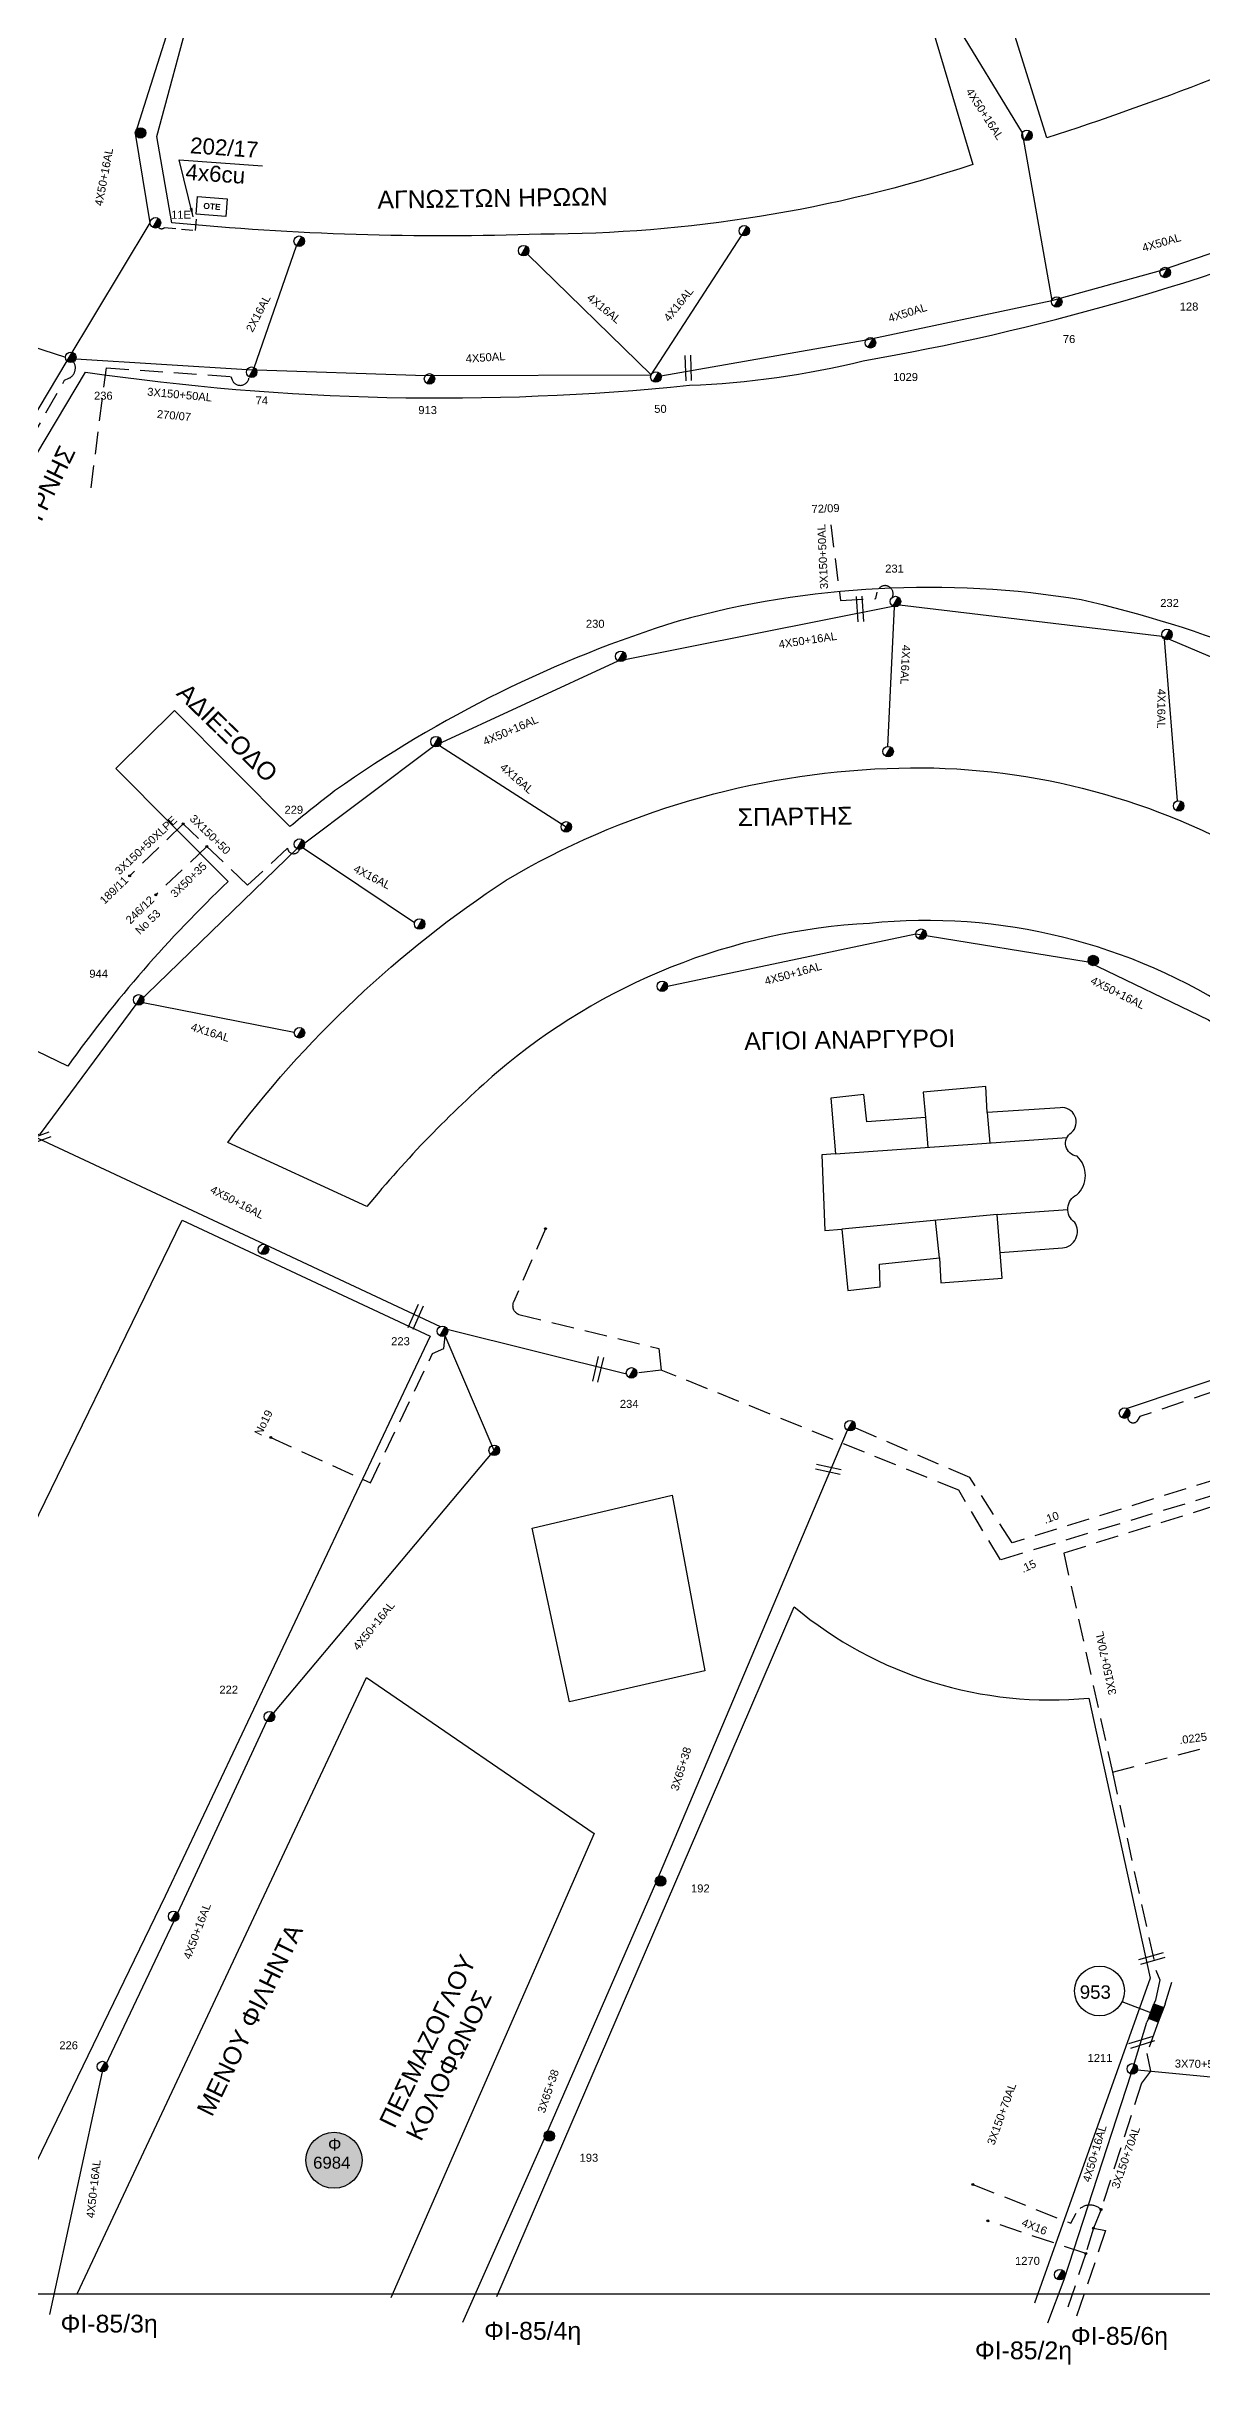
# Model space of a CAD drawing. Header units: millimetres. Extents: x 1080 to 2112, y 851 to 1323.
# Drawn here: x 1317.1 to 1447, y 862.7 to 1123.5 of the extents above; entities that cross this region are included whole.
import ezdxf
from ezdxf.enums import TextEntityAlignment as Align

# ---------------------------------------------------------------- set-up
doc = ezdxf.new("R2010")
doc.units = ezdxf.units.MM
doc.linetypes.add('DASHED', pattern=[19.05, 12.7, -6.35])
for name, color, linetype in [('Link Box 4 Διευθύνσεων', 7, 'Continuous'), ('Pillar OTE', 7, 'Continuous'), ('Άγνωστα', 7, 'DASHED'), ('Γυμνά εναέρια ΧΤ (1Φ)   2x16AL', 7, 'Continuous'), ('Γυμνά εναέρια ΧΤ (3Φ)   4x16AL', 7, 'Continuous'), ('Γυμνά εναέρια ΧΤ (3Φ)   4x50AL', 7, 'Continuous'), ('Γυμνά εναέρια ΧΤ και ΦΟΠ (3Φ)   4x50+16AL', 7, 'Continuous'), ('Εναέρια παροχή ΧΤ 4x16', 7, 'SYN_LINE'), ('Επιγραφές - Σχήματα', 7, 'Continuous'), ('Καλώδια ΧΤ   3x150+50AL', 7, 'DASHED'), ('Καλώδια ΧΤ   3x150+70AL', 7, 'DASHED'), ('Καλώδια ΧΤ   3x150AL+50CU', 7, 'DASHED'), ('Καλώδια ΧΤ   3x150AL+50XLPE', 7, 'DASHED'), ('Καλώδια ΧΤ   3x95+50CU', 7, 'DASHED'), ('Καλώδια ΧΤ  3x50+35', 7, 'DASHED'), ('Καλώδια ΧΤ  3X65+38', 7, 'Continuous'), ('Στύλος Ξύλινος', 7, 'Continuous'), ('Στύλος Ξύλινος @ 1', 7, 'Continuous'), ('Στύλος ΦΜ', 7, 'Continuous'), ('Στύλος ΦΜ @ 1', 7, 'Continuous'), ('Συνδέσεις', 7, 'Continuous'), ('Συνεστραμμένα ΧΤ   3x70+54.6+25AL', 7, 'SYN_LINE'), ('Τομή', 7, 'Continuous'), ('Υπόβαθρο ΔΕΗ', 7, 'Continuous'), ('Υπόγεια Καλώδια Δικτύου ΧΤ   .10', 7, 'DASHED'), ('Υπόγεια Καλώδια Δικτύου ΧΤ   .15', 7, 'DASHED'), ('Υπόγεια καλώδια Παροχών ΧΤ   .0225', 7, 'DASHED'), ('Υπόγεια καλώδια Παροχών ΧΤ   4x50AL', 7, 'DASHED'), ('Υπόγεια καλώδια Παροχών ΧΤ   4x6', 7, 'DASHED'), ('Χώρος', 7, 'Continuous')]:
    doc.layers.add(name, color=color, linetype=linetype)
doc.styles.add('ar', font='arial.ttf')
doc.styles.get("Standard").update_dxf_attribs({"font": 'arial.ttf'})
doc.linetypes.add('SYN_LINE', pattern='A,0.5,-0.0001,["/\\/\\/\\/",Standard,S=0.1,R=0,X=0,Y=-0.05],-0.25', length=0.7501)
doc.dimstyles.new('ISO-25', dxfattribs={"dimtxt": 2.5, "dimasz": 2.5, "dimexe": 1.25, "dimexo": 0.625, "dimtad": 1, "dimtxsty": 'Standard', "dimcen": 2.5, "dimadec": 0, "dimazin": 0, "dimtfac": 1, "dimtmove": 0, "dimatfit": 3, "dimfxl": 1, "dimarcsym": 0})

# ---------------------------------------------------------------- blocks, each defined once
blk = doc.blocks.new('ΥΠΑΡΧΩΝ ΤΣΙΜΕΝΤΕΝΙΟΣ ΣΤΥΛΟΣ')
at = {"layer": 'Στύλος ΦΜ'}
blk.add_hatch(color=7, dxfattribs=at).paths.add_polyline_path([(-1.3, -2.3, 0.574793), (2.6, 0, 0.268822), (1.3, 2.3)])
at = {"layer": 'Στύλος ΦΜ', "color": 7}
blk.add_line((-1.3, -2.3), (1.3, 2.3), dxfattribs=at)
blk.add_circle((0, 0), 2.62, dxfattribs=at)
at = {"layer": 'Στύλος ΦΜ', "flags": 4}
for tag, p in [('ΑΡΙΘΜΟΣ', (-4.7, 8.1)), ('ΤΥΠΟΣ', (-4.9, 3))]:
    blk.add_attdef(tag, p, '', height=4, dxfattribs=at)
blk = doc.blocks.new('LINK BOX 4 ΑΝΑΧΩΡΗΣΕΩΝ')
at = {"layer": 'Link Box 4 Διευθύνσεων', "ltscale": 40}
blk.add_hatch(color=256, dxfattribs=at).paths.add_polyline_path([(-3.5, 0), (-3.5, -4.7), (3.5, -4.7), (3.5, 0)])
for p, q in [((-3.5, 0), (-5.3, 0)), ((5.3, 0), (3.5, 0)), ((-3.5, -4.7), (-5.3, -4.7)), ((5.3, -4.7), (3.5, -4.7))]:
    blk.add_line(p, q, dxfattribs=at)
blk.add_lwpolyline([(-3.5, -4.7), (-3.5, 0), (3.5, 0), (3.5, -4.7)], close=True, dxfattribs=at)
blk = doc.blocks.new('ΥΠΑΡΧΩΝ ΞΥΛΙΝΟΣ ΣΤΥΛΟΣ')
at = {"layer": 'Στύλος Ξύλινος'}
h = blk.add_hatch(color=7, dxfattribs=at)
h.paths.add_polyline_path([(-2.6, 0, 0.270008), (-1.3, -2.3), (1.3, 2.3, 0.576266)])
h.paths.add_polyline_path([(-1.3, -2.3, 0.574793), (2.6, 0, 0.268822), (1.3, 2.3)])
at = {"layer": 'Στύλος Ξύλινος', "color": 7}
blk.add_line((-1.3, -2.3), (1.3, 2.3), dxfattribs=at)
blk.add_circle((0, 0), 2.62, dxfattribs=at)
at = {"layer": 'Στύλος Ξύλινος', "flags": 4}
for tag, p in [('ΑΡΙΘΜΟΣ', (-4.9, 8.6)), ('ΤΥΠΟΣ', (-4.8, 3.4))]:
    blk.add_attdef(tag, p, '', height=4, dxfattribs=at)
blk = doc.blocks.new('ΤΟΜΗ')
at = {"layer": 'Τομή', "ltscale": 40}
for p, q in [((-5.7, 0), (5.7, 0)), ((5.7, -2.3), (-5.7, -2.3))]:
    blk.add_line(p, q, dxfattribs=at)
blk = doc.blocks.new('ΧΩΡΟΣ')
at = {"layer": 'Χώρος', "ltscale": 40, "true_color": 0xff4747}
blk.add_hatch(color=13, dxfattribs=at).paths.add_polyline_path([(12.2, -0.2, 1), (-13, -0.2, 1)])
at = {"layer": 'Χώρος', "ltscale": 40}
blk.add_circle((-0.4, -0.2), 12.6, dxfattribs=at)
at = {"layer": 'Χώρος', "ltscale": 30, "insert": (-3.1, 9.6), "char_height": 5.4, "width": 408.891, "attachment_point": 1}
blk.add_mtext('Φ', dxfattribs=at)
at = {"layer": 'Χώρος', "ltscale": 40}
blk.add_attdef('ΑΡΙΘΜΟΣ_001', (-6.4, -4), '', height=5.4, dxfattribs=at)
blk = doc.blocks.new('_ΣΥΝΔΕΣΗ')
at = {"layer": 'Συνδέσεις', "linetype": 'SYN_LINE', "ltscale": 40}
blk.add_hatch(color=256, dxfattribs=at).paths.add_polyline_path([(0.5, 0, 1), (-0.5, 0, 1)])
at = {"layer": 'Συνδέσεις'}
blk.add_circle((0, 0), 0.5, dxfattribs=at)
blk = doc.blocks.new('PILLAR ΟΤΕ')
at = {"layer": 'Pillar OTE', "ltscale": 40}
blk.add_lwpolyline([(-3.31, 2.02), (3.39, 2.02), (3.39, -1.99), (-3.31, -1.99)], close=True, dxfattribs=at)
at = {"layer": 'Pillar OTE', "insert": (-1.81, 0.71), "char_height": 1.3575, "width": 109.961, "attachment_point": 1}
blk.add_mtext('{\\fArial|b1|i0|c161|p34;OTE}', dxfattribs=at)

msp = doc.modelspace()

# ---------------------------------------------------------------- linework, layer by layer
at = {"layer": 'Άγνωστα', "color": 1, "ltscale": 0.2}
msp.add_lwpolyline([(1373.24, 990.45), (1369.63, 982.2, 0.441163), (1370.25, 980.8), (1385.98, 976.98), (1386.25, 974.54)], format="xyb", dxfattribs=at)
at = {"layer": 'Άγνωστα', "color": 85, "ltscale": 0.2}
msp.add_lwpolyline([(1342.34, 966.97), (1353.55, 961.86), (1360.53, 976.41), (1361.8, 976.96), (1361.95, 978.41)], dxfattribs=at)
at = {"layer": 'Άγνωστα', "color": 62, "ltscale": 0.2}
for points in [[(1442.92, 903.25), (1443.81, 906.1)], [(1434, 875.15), (1422.96, 878.84)], [(1434.87, 878.02), (1436.22, 877.73), (1432.68, 867.28)]]:
    msp.add_lwpolyline(points, dxfattribs=at)
msp.add_lwpolyline([(1421.31, 882.92), (1432.3, 878.56), (1432.92, 879.68, -0.491367), (1435.71, 880.12, -0.71255)], format="xyb", dxfattribs=at)
at = {"layer": 'Γυμνά εναέρια ΧΤ (1Φ)   2x16AL', "color": 151, "linetype": 'Continuous', "ltscale": 0.2}
msp.add_lwpolyline([(1284.93, 1102.34), (1304.05, 1093.4), (1319.27, 1088.5)], dxfattribs=at)
at = {"layer": 'Γυμνά εναέρια ΧΤ (1Φ)   2x16AL', "color": 2, "linetype": 'Continuous', "ltscale": 0.2}
msp.add_lwpolyline([(1340.49, 1087.31), (1345.25, 1101.03)], dxfattribs=at)
at = {"layer": 'Γυμνά εναέρια ΧΤ (3Φ)   4x16AL', "color": 2, "linetype": 'Continuous', "ltscale": 0.2}
for points in [[(1385.11, 1086.52), (1395.3, 1102.21)], [(1385.11, 1086.52), (1371.21, 1100.08)]]:
    msp.add_lwpolyline(points, dxfattribs=at)
at = {"layer": 'Γυμνά εναέρια ΧΤ (3Φ)   4x16AL', "color": 1, "linetype": 'Continuous', "ltscale": 0.2}
for points in [[(1411.74, 1044.71), (1412.5, 1060.42)], [(1444.33, 1038.59), (1442.84, 1056.79)]]:
    msp.add_lwpolyline(points, dxfattribs=at)
at = {"layer": 'Γυμνά εναέρια ΧΤ (3Φ)   4x16AL', "color": 85, "linetype": 'Continuous', "ltscale": 0.2}
for points in [[(1361.31, 1044.8), (1375.57, 1035.65)], [(1345.97, 1033.29), (1358.51, 1024.9)], [(1328, 1015.91), (1344.98, 1012.56)]]:
    msp.add_lwpolyline(points, dxfattribs=at)
at = {"layer": 'Γυμνά εναέρια ΧΤ (3Φ)   4x50AL', "color": 6, "linetype": 'Continuous', "ltscale": 0.2}
msp.add_lwpolyline([(1386.22, 1086.41), (1409.28, 1090.43), (1430.18, 1094.88), (1442.39, 1098.25), (1455.86, 1102.85), (1486.53, 1113.58)], dxfattribs=at)
at = {"layer": 'Γυμνά εναέρια ΧΤ (3Φ)   4x50AL', "color": 2, "linetype": 'Continuous', "ltscale": 0.2}
msp.add_lwpolyline([(1320.42, 1088.31), (1339.69, 1087.11), (1359.74, 1086.43), (1385.11, 1086.52)], dxfattribs=at)
at = {"layer": 'Γυμνά εναέρια ΧΤ και ΦΟΠ (3Φ)   4x50+16AL', "color": 6, "linetype": 'Continuous', "ltscale": 0.2}
for points in [[(1409.53, 1179.84), (1412.27, 1164.9), (1413.7, 1143.42), (1418.92, 1126.69), (1426.86, 1113.73), (1430.18, 1094.88)], [(1429.73, 867.34), (1431.57, 872.22), (1439.09, 895.36), (1440.88, 901.18)]]:
    msp.add_lwpolyline(points, dxfattribs=at)
at = {"layer": 'Γυμνά εναέρια ΧΤ και ΦΟΠ (3Φ)   4x50+16AL', "color": 151, "linetype": 'Continuous', "ltscale": 0.2}
msp.add_lwpolyline([(1266.26, 996.36), (1277.68, 1019.08), (1301.22, 1057.55), (1319.43, 1088.07), (1328.78, 1103.59), (1327.11, 1113.67), (1336.31, 1142.63)], dxfattribs=at)
at = {"layer": 'Γυμνά εναέρια ΧΤ και ΦΟΠ (3Φ)   4x50+16AL', "color": 85, "linetype": 'Continuous', "ltscale": 0.2}
for points in [[(1278.69, 1019.08), (1298.83, 1010), (1315.67, 1000.98), (1316.43, 1001.13), (1327.19, 1015.68), (1345.27, 1033.2), (1360.63, 1044.73), (1381.41, 1054.33), (1412.3, 1060.49)], [(1317.48, 868.3), (1323.42, 895.6), (1331.44, 912.51), (1341.9, 935.03), (1367.47, 965.51), (1361.95, 978.41), (1362.19, 979.16), (1382.33, 974.13)]]:
    msp.add_lwpolyline(points, dxfattribs=at)
at = {"layer": 'Γυμνά εναέρια ΧΤ και ΦΟΠ (3Φ)   4x50+16AL', "color": 1, "linetype": 'Continuous', "ltscale": 0.2}
msp.add_lwpolyline([(1413.04, 1060.62), (1442.58, 1057.11), (1467.75, 1046.47), (1477.84, 1045.21), (1493.39, 1061.01), (1493.98, 1061.02), (1500.65, 1031.92), (1514.23, 994.11)], dxfattribs=at)
at = {"layer": 'Γυμνά εναέρια ΧΤ και ΦΟΠ (3Φ)   4x50+16AL', "color": 62, "linetype": 'Continuous', "ltscale": 0.2}
msp.add_lwpolyline([(1386.96, 1017.75), (1414.89, 1023.61), (1434.27, 1020.48), (1447.81, 1013.94), (1462.4, 1003.56), (1478.19, 984.49), (1478.25, 983.51), (1438.65, 970.22)], dxfattribs=at)
at = {"layer": 'Γυμνά εναέρια ΧΤ και ΦΟΠ (3Φ)   4x50+16AL', "color": 5, "linetype": 'Continuous', "ltscale": 0.2}
msp.add_lwpolyline([(1268.1, 899.77), (1280.35, 925.67), (1292.24, 949.75), (1300.43, 965.98), (1308.89, 983.93), (1316.14, 1000.62), (1341.65, 988.69), (1361.39, 979.44)], dxfattribs=at)
at = {"layer": 'Επιγραφές - Σχήματα'}
msp.add_lwpolyline([(1083.25, 1308.5), (1991.62, 1308.5), (1991.62, 870.59), (1083.25, 870.59)], close=True, dxfattribs=at)
at = {"layer": 'Επιγραφές - Σχήματα', "ltscale": 0.2}
msp.add_lwpolyline([(1438.07, 903.5), (1441.29, 902.27)], dxfattribs=at)
msp.add_circle((1435.54, 904.69), 2.8, dxfattribs=at)
at = {"layer": 'Καλώδια ΧΤ   3x150+50AL', "color": 2, "linetype": 'DASHED', "ltscale": 0.2}
msp.add_lwpolyline([(1322.13, 1073.79), (1323.85, 1087.3), (1337.83, 1086.32), (1337.98, 1085.94, 0.805287), (1339.9, 1086.29, 1.254211)], format="xyb", dxfattribs=at)
at = {"layer": 'Καλώδια ΧΤ   3x150+50AL', "ltscale": 0.2}
msp.add_lwpolyline([(1405.31, 1069.63), (1406.42, 1061.11), (1410.37, 1061.33), (1410.52, 1062.06, -1.130364), (1412.24, 1061.48, -1.264683)], format="xyb", dxfattribs=at)
at = {"layer": 'Καλώδια ΧΤ   3x150+70AL', "color": 27, "ltscale": 0.2}
msp.add_lwpolyline([(1468.48, 959.25), (1466.69, 964.93), (1431.52, 953.95), (1437, 929.31), (1441.89, 907.05), (1442.31, 905.96), (1441.83, 903.67)], dxfattribs=at)
at = {"layer": 'Καλώδια ΧΤ   3x150+70AL', "color": 62, "ltscale": 0.2}
msp.add_lwpolyline([(1441.97, 900.76), (1440.86, 897.67), (1441.27, 895.67), (1440.26, 894.31), (1435.71, 880.12), (1434.87, 878.02), (1434, 875.15), (1431.86, 868.73)], dxfattribs=at)
at = {"layer": 'Καλώδια ΧΤ   3x150AL+50CU', "color": 62, "ltscale": 0.2}
msp.add_lwpolyline([(1470.13, 959.75), (1467.64, 968.74), (1491.83, 975.86), (1489.42, 984.3), (1478.7, 981.45), (1477.42, 982.05), (1440.09, 969.31), (1439.83, 968.89, -0.766395), (1438.71, 969.23, -0.962897)], format="xyb", dxfattribs=at)
at = {"layer": 'Καλώδια ΧΤ   3x150AL+50XLPE', "color": 85, "ltscale": 0.2}
msp.add_lwpolyline([(1345.56, 1033.12, -0.828371), (1344.23, 1033.26), (1339.73, 1029.09), (1332.48, 1035.98), (1326.47, 1030.15)], format="xyb", dxfattribs=at)
at = {"layer": 'Καλώδια ΧΤ  3x50+35', "color": 85, "ltscale": 0.2}
msp.add_lwpolyline([(1335.16, 1033.44), (1329.4, 1028)], dxfattribs=at)
at = {"layer": 'Καλώδια ΧΤ  3X65+38', "color": 30, "linetype": 'Continuous', "ltscale": 0.2}
msp.add_lwpolyline([(1363.93, 867.42), (1373.14, 888.1), (1385.63, 916.83), (1407.2, 967.78)], dxfattribs=at)
at = {"layer": 'Συνεστραμμένα ΧΤ   3x70+54.6+25AL', "color": 6, "linetype": 'SYN_LINE', "ltscale": 20}
msp.add_lwpolyline([(1439.81, 895.81), (1455.12, 894.34)], dxfattribs=at)
at = {"layer": 'Υπόβαθρο ΔΕΗ'}
for points in [[(1449.37, 1175.67), (1466.21, 1127.27, -0.027265), (1429.6, 1113.16), (1414, 1163.22)], [(1284.9, 1025.44), (1321.49, 1086.82, 0.06182), (1389.42, 1085.33, 0.049988), (1408.96, 1088.08, 0.05359), (1465.98, 1104.43, -0.103296), (1471.65, 1085.48), (1477.41, 1047.31), (1472.36, 1045.76, 0.076292), (1433.48, 1061.2, 0.108026), (1388.15, 1058.8, 0.078613), (1349.52, 1039.69, 0.01115), (1344.5, 1035.68), (1331.51, 1048.76), (1324.91, 1042.21), (1337.54, 1029.49, 0.047811), (1319.51, 1008.73)]]:
    msp.add_lwpolyline(points, format="xyb", close=True, dxfattribs=at)
for points in [[(1406.51, 1159.86), (1421.29, 1110.16, -0.079099), (1372.71, 1102.32, -0.032875), (1331.21, 1103.62), (1329.54, 1113.31), (1337.24, 1142.02), (1406.51, 1159.86)], [(1353.16, 992.95), (1337.5, 1000.15, -0.087477), (1368.82, 1029.67, -0.124425), (1411.67, 1042.23, -0.13637), (1451.75, 1032.93, -0.124321), (1481.5, 1009.86, -0.075824), (1491.29, 990.9, -0.028073), (1477.84, 986.24, 0.156832), (1451.31, 1014.52, 0.17259), (1409.69, 1024.8, 0.16489), (1367.74, 1007.99, 0.041484), (1353.16, 992.95, 2.707505)], [(1424.37, 987.76), (1431.37, 988.28, 0.566536), (1432.75, 991.16, -0.575811), (1432.99, 994.26, 0.434833), (1433.02, 998.62, -0.712503), (1432.39, 1001.26, 0.729236), (1431.13, 1004.06), (1422.91, 1003.52), (1422.76, 1006.44), (1415.72, 1005.81), (1415.96, 1002.96), (1409.37, 1002.48), (1409.04, 1005.54), (1405.34, 1005.15), (1405.85, 998.87), (1404.3, 998.77)], [(1367.76, 870.31), (1392.86, 928.47), (1401.22, 947.9, 0.200852), (1434.35, 937.64), (1441.22, 906.12), (1428.23, 869.57)]]:
    msp.add_lwpolyline(points, format="xyb", dxfattribs=at)
at = {"layer": 'Υπόβαθρο ΔΕΗ', "lineweight": -3, "ltscale": 0.1}
msp.add_lwpolyline([(1332.02, 1110.7), (1341.41, 1110.02)], dxfattribs=at)
at = {"layer": 'Υπόβαθρο ΔΕΗ'}
for points in [[(1415.96, 1002.96), (1416.22, 999.59)], [(1422.91, 1003.52), (1423.2, 1000.08)], [(1405.85, 998.87), (1431.87, 1000.69)], [(1404.3, 998.77), (1404.64, 990.24), (1406.55, 990.38), (1407.24, 983.5), (1410.88, 983.92), (1410.79, 986.44), (1417.53, 987.16), (1417.68, 984.37), (1424.6, 984.88), (1424.03, 992.06), (1406.55, 990.38)], [(1279.95, 883.2), (1312.75, 951.14), (1332.36, 991.4), (1360.25, 978.37), (1330.48, 915.34), (1308.99, 871.08)], [(1417.53, 987.16), (1417.09, 991.4)], [(1424.03, 992.06), (1431.97, 992.61)], [(1320.59, 870.69), (1353.1, 939.97), (1378.72, 922.41), (1355.86, 870.16)]]:
    msp.add_lwpolyline(points, dxfattribs=at)
msp.add_lwpolyline([(1371.74, 956.77), (1387.49, 960.47), (1391.14, 940.69), (1375.93, 937.23)], close=True, dxfattribs=at)
at = {"layer": 'Υπόγεια Καλώδια Δικτύου ΧΤ   .10', "color": 30, "ltscale": 0.2}
msp.add_lwpolyline([(1469.57, 959.58), (1467.32, 967.44), (1467.08, 967.94), (1425.71, 955.11), (1420.94, 962.46), (1408.03, 968.05)], dxfattribs=at)
at = {"layer": 'Υπόγεια Καλώδια Δικτύου ΧΤ   .15', "color": 2, "ltscale": 0.2}
msp.add_lwpolyline([(1259.22, 1016.45), (1271.4, 1011.16), (1278.35, 1023.71, -0.369857), (1281.81, 1024.99, 0.058894), (1282.91, 1024.73), (1299.64, 1052.6), (1301.34, 1055.48), (1301.83, 1055.65, 0.362563), (1303.83, 1059.07), (1319.15, 1085.89), (1319.64, 1086.12, 0.451384), (1320.16, 1087.98, 89.275623)], format="xyb", dxfattribs=at)
at = {"layer": 'Υπόγεια Καλώδια Δικτύου ΧΤ   .15', "color": 1, "ltscale": 0.2}
msp.add_lwpolyline([(1450.73, 955.79), (1450.82, 955.21), (1449.57, 955.03), (1448.77, 960.57), (1424.39, 953.19), (1419.71, 961.03), (1386.25, 974.54), (1383.5, 974.19)], dxfattribs=at)
at = {"layer": 'Υπόγεια καλώδια Παροχών ΧΤ   .0225', "color": 27, "ltscale": 0.2}
msp.add_lwpolyline([(1437, 929.31), (1455.12, 934.07), (1475.24, 926.48)], dxfattribs=at)
at = {"layer": 'Υπόγεια καλώδια Παροχών ΧΤ   4x6', "color": 151, "linetype": 'DASHED', "ltscale": 0.1}
msp.add_lwpolyline([(1329.6, 1103.31, 0.57799), (1330.4, 1103.08), (1333.86, 1102.76), (1334.03, 1104.55)], format="xyb", dxfattribs=at)

# ---------------------------------------------------------------- block references
at = {"layer": 'Link Box 4 Διευθύνσεων', "xscale": 0.2499999999999993, "yscale": 0.2499999999999993, "zscale": 0.2499999999999993, "rotation": 69.01606474281105}
msp.add_blockref('LINK BOX 4 ΑΝΑΧΩΡΗΣΕΩΝ', (1441.35, 902.42), dxfattribs=at)
at = {"layer": 'Pillar OTE', "xscale": 0.4999999999999999, "yscale": 0.4999999999999999, "zscale": 0.4999999999999999, "rotation": 355.5868745262184}
msp.add_blockref('PILLAR ΟΤΕ', (1335.66, 1105.44), dxfattribs=at)
at = {"layer": 'Στύλος Ξύλινος @ 1', "ltscale": 40, "xscale": 0.2249999999999091, "yscale": 0.2249999999999091, "zscale": 0.2249999999999091}
for p in [(1327.69, 1113.72), (1434.84, 1020.62)]:
    msp.add_blockref('ΥΠΑΡΧΩΝ ΞΥΛΙΝΟΣ ΣΤΥΛΟΣ', p, dxfattribs=at)
at = {"layer": 'Στύλος Ξύλινος @ 1', "ltscale": 40}
ref = msp.add_blockref('ΥΠΑΡΧΩΝ ΞΥΛΙΝΟΣ ΣΤΥΛΟΣ', (1386.17, 917.06), dxfattribs=dict(at, xscale=0.2249999999999091, yscale=0.2249999999999091, zscale=0.2249999999999091))
ref.add_attrib('ΤΥΠΟΣ', '192', (1389.6, 915.78), dxfattribs={"layer": 'Στύλος Ξύλινος', "height": 0.9, "flags": 4})
ref = msp.add_blockref('ΥΠΑΡΧΩΝ ΞΥΛΙΝΟΣ ΣΤΥΛΟΣ', (1373.66, 888.38), dxfattribs=dict(at, xscale=0.2249999999999091, yscale=0.2249999999999091, zscale=0.2249999999999091))
ref.add_attrib('ΤΥΠΟΣ', '193', (1377.07, 885.48), dxfattribs={"layer": 'Στύλος Ξύλινος', "height": 0.9, "flags": 4})
at = {"layer": 'Στύλος ΦΜ @ 1', "ltscale": 40, "xscale": 0.225, "yscale": 0.225, "zscale": 0.225}
for p in [(1427.38, 1113.45), (1395.59, 1102.72), (1345.54, 1101.54), (1370.78, 1100.48), (1360.92, 1045.24), (1411.77, 1044.12), (1444.44, 1038.01), (1375.57, 1035.65), (1359.08, 1024.73), (1415.48, 1023.58), (1386.37, 1017.72), (1345.57, 1012.49), (1341.52, 988.12), (1438.36, 969.7), (1407.49, 968.29), (1367.47, 965.51), (1331.41, 913.09)]:
    msp.add_blockref('ΥΠΑΡΧΩΝ ΤΣΙΜΕΝΤΕΝΙΟΣ ΣΤΥΛΟΣ', p, dxfattribs=at)
at = {"layer": 'Στύλος ΦΜ @ 1', "ltscale": 40}
ref = msp.add_blockref('ΥΠΑΡΧΩΝ ΤΣΙΜΕΝΤΕΝΙΟΣ ΣΤΥΛΟΣ', (1329.37, 1103.61), dxfattribs=dict(at, xscale=0.225, yscale=0.225, zscale=0.225))
ref.add_attrib('ΤΥΠΟΣ', '11Ε', (1331.13, 1104.07), dxfattribs={"layer": 'Στύλος ΦΜ', "height": 0.9, "flags": 4})
ref = msp.add_blockref('ΥΠΑΡΧΩΝ ΤΣΙΜΕΝΤΕΝΙΟΣ ΣΤΥΛΟΣ', (1442.93, 1098.02), dxfattribs=dict(at, xscale=0.225, yscale=0.225, zscale=0.225))
ref.add_attrib('ΤΥΠΟΣ', '128', (1444.56, 1093.74), dxfattribs={"layer": 'Στύλος ΦΜ', "height": 0.9, "flags": 4})
ref = msp.add_blockref('ΥΠΑΡΧΩΝ ΤΣΙΜΕΝΤΕΝΙΟΣ ΣΤΥΛΟΣ', (1430.74, 1094.71), dxfattribs=dict(at, xscale=0.225, yscale=0.225, zscale=0.225))
ref.add_attrib('ΤΥΠΟΣ', '76', (1431.42, 1090.08), dxfattribs={"layer": 'Στύλος ΦΜ', "height": 0.9, "flags": 4})
ref = msp.add_blockref('ΥΠΑΡΧΩΝ ΤΣΙΜΕΝΤΕΝΙΟΣ ΣΤΥΛΟΣ', (1409.78, 1090.11), dxfattribs=dict(at, xscale=0.225, yscale=0.225, zscale=0.225))
ref.add_attrib('ΤΥΠΟΣ', '1029', (1412.33, 1085.81), dxfattribs={"layer": 'Στύλος ΦΜ', "height": 0.9, "flags": 4})
ref = msp.add_blockref('ΥΠΑΡΧΩΝ ΤΣΙΜΕΝΤΕΝΙΟΣ ΣΤΥΛΟΣ', (1319.85, 1088.48), dxfattribs=dict(at, xscale=0.225, yscale=0.225, zscale=0.225))
ref.add_attrib('ΤΥΠΟΣ', '236', (1322.46, 1083.71), dxfattribs={"layer": 'Στύλος ΦΜ', "height": 0.9, "flags": 4})
ref = msp.add_blockref('ΥΠΑΡΧΩΝ ΤΣΙΜΕΝΤΕΝΙΟΣ ΣΤΥΛΟΣ', (1340.19, 1086.8), dxfattribs=dict(at, xscale=0.225, yscale=0.225, zscale=0.225))
ref.add_attrib('ΤΥΠΟΣ', '74', (1340.63, 1083.17), dxfattribs={"layer": 'Στύλος ΦΜ', "height": 0.9, "flags": 4})
ref = msp.add_blockref('ΥΠΑΡΧΩΝ ΤΣΙΜΕΝΤΕΝΙΟΣ ΣΤΥΛΟΣ', (1360.19, 1086.05), dxfattribs=dict(at, xscale=0.225, yscale=0.225, zscale=0.225))
ref.add_attrib('ΤΥΠΟΣ', '913', (1358.93, 1082.09), dxfattribs={"layer": 'Στύλος ΦΜ', "height": 0.9, "flags": 4})
ref = msp.add_blockref('ΥΠΑΡΧΩΝ ΤΣΙΜΕΝΤΕΝΙΟΣ ΣΤΥΛΟΣ', (1385.65, 1086.26), dxfattribs=dict(at, xscale=0.225, yscale=0.225, zscale=0.225))
ref.add_attrib('ΤΥΠΟΣ', '50', (1385.46, 1082.23), dxfattribs={"layer": 'Στύλος ΦΜ', "height": 0.9, "flags": 4})
ref = msp.add_blockref('ΥΠΑΡΧΩΝ ΤΣΙΜΕΝΤΕΝΙΟΣ ΣΤΥΛΟΣ', (1412.59, 1061), dxfattribs=dict(at, xscale=0.225, yscale=0.225, zscale=0.225))
ref.add_attrib('ΤΥΠΟΣ', '231', (1411.44, 1064.26), dxfattribs={"layer": 'Στύλος ΦΜ', "height": 0.9, "flags": 4})
ref = msp.add_blockref('ΥΠΑΡΧΩΝ ΤΣΙΜΕΝΤΕΝΙΟΣ ΣΤΥΛΟΣ', (1381.7, 1054.84), dxfattribs=dict(at, xscale=0.225, yscale=0.225, zscale=0.225))
ref.add_attrib('ΤΥΠΟΣ', '230', (1377.78, 1058.05), dxfattribs={"layer": 'Στύλος ΦΜ', "height": 0.9, "flags": 4})
ref = msp.add_blockref('ΥΠΑΡΧΩΝ ΤΣΙΜΕΝΤΕΝΙΟΣ ΣΤΥΛΟΣ', (1443.13, 1057.3), dxfattribs=dict(at, xscale=0.225, yscale=0.225, zscale=0.225))
ref.add_attrib('ΤΥΠΟΣ', '232', (1442.37, 1060.39), dxfattribs={"layer": 'Στύλος ΦΜ', "height": 0.9, "flags": 4})
ref = msp.add_blockref('ΥΠΑΡΧΩΝ ΤΣΙΜΕΝΤΕΝΙΟΣ ΣΤΥΛΟΣ', (1345.56, 1033.71), dxfattribs=dict(at, xscale=0.225, yscale=0.225, zscale=0.225))
ref.add_attrib('ΤΥΠΟΣ', '229', (1343.88, 1037.13), dxfattribs={"layer": 'Στύλος ΦΜ', "height": 0.9, "flags": 4})
ref = msp.add_blockref('ΥΠΑΡΧΩΝ ΤΣΙΜΕΝΤΕΝΙΟΣ ΣΤΥΛΟΣ', (1327.48, 1016.19), dxfattribs=dict(at, xscale=0.225, yscale=0.225, zscale=0.225))
ref.add_attrib('ΤΥΠΟΣ', '944', (1321.93, 1018.68), dxfattribs={"layer": 'Στύλος ΦΜ', "height": 0.9, "flags": 4})
ref = msp.add_blockref('ΥΠΑΡΧΩΝ ΤΣΙΜΕΝΤΕΝΙΟΣ ΣΤΥΛΟΣ', (1361.65, 978.91), dxfattribs=dict(at, xscale=0.225, yscale=0.225, zscale=0.225))
ref.add_attrib('ΤΥΠΟΣ', '223', (1355.88, 977.34), dxfattribs={"layer": 'Στύλος ΦΜ', "height": 0.9, "flags": 4})
ref = msp.add_blockref('ΥΠΑΡΧΩΝ ΤΣΙΜΕΝΤΕΝΙΟΣ ΣΤΥΛΟΣ', (1382.91, 974.23), dxfattribs=dict(at, xscale=0.225, yscale=0.225, zscale=0.225))
ref.add_attrib('ΤΥΠΟΣ', '234', (1381.6, 970.29), dxfattribs={"layer": 'Στύλος ΦΜ', "height": 0.9, "flags": 4})
ref = msp.add_blockref('ΥΠΑΡΧΩΝ ΤΣΙΜΕΝΤΕΝΙΟΣ ΣΤΥΛΟΣ', (1342.19, 935.55), dxfattribs=dict(at, xscale=0.225, yscale=0.225, zscale=0.225))
ref.add_attrib('ΤΥΠΟΣ', '222', (1336.56, 938.14), dxfattribs={"layer": 'Στύλος ΦΜ', "height": 0.9, "flags": 4})
ref = msp.add_blockref('ΥΠΑΡΧΩΝ ΤΣΙΜΕΝΤΕΝΙΟΣ ΣΤΥΛΟΣ', (1323.41, 896.19), dxfattribs=dict(at, xscale=0.225, yscale=0.225, zscale=0.225))
ref.add_attrib('ΤΥΠΟΣ', '226', (1318.56, 898.13), dxfattribs={"layer": 'Στύλος ΦΜ', "height": 0.9, "flags": 4})
ref = msp.add_blockref('ΥΠΑΡΧΩΝ ΤΣΙΜΕΝΤΕΝΙΟΣ ΣΤΥΛΟΣ', (1439.23, 895.93), dxfattribs=dict(at, xscale=0.225, yscale=0.225, zscale=0.225))
ref.add_attrib('ΤΥΠΟΣ', '1211', (1434.2, 896.7), dxfattribs={"layer": 'Στύλος ΦΜ', "height": 0.9, "flags": 4})
ref = msp.add_blockref('ΥΠΑΡΧΩΝ ΤΣΙΜΕΝΤΕΝΙΟΣ ΣΤΥΛΟΣ', (1431.07, 872.78), dxfattribs=dict(at, xscale=0.225, yscale=0.225, zscale=0.225))
ref.add_attrib('ΤΥΠΟΣ', '1270', (1426.04, 873.88), dxfattribs={"layer": 'Στύλος ΦΜ', "height": 0.9, "flags": 4})
at = {"layer": 'Συνδέσεις', "xscale": 0.2211072174658995, "yscale": 0.2211072174658995, "zscale": 0.2211072174658995}
for p in [(1332.48, 1035.99), (1335.16, 1033.44), (1326.47, 1030.15), (1329.4, 1028), (1373.24, 990.45), (1342.34, 966.97), (1421.31, 882.92), (1422.97, 878.84), (1435.71, 880.12), (1434.87, 878.02), (1434, 875.15)]:
    msp.add_blockref('_ΣΥΝΔΕΣΗ', p, dxfattribs=at)
at = {"layer": 'Τομή'}
for p, xscale, yscale, zscale, rotation in [((1389, 1087.27), 0.2499999999999895, 0.2499999999999895, 0.2499999999999895, 91.59262381287886), ((1408.32, 1060.16), 0.2500000000000175, 0.2500000000000175, 0.2500000000000175, 93.69488893528276), ((1316.08, 1000.85), 0.2499999999999912, 0.2499999999999912, 0.2499999999999912, 19.89896234934346), ((1358.36, 980.65), 0.2499999999999759, 0.2499999999999759, 0.2499999999999759, 66.23050989434893), ((1378.87, 974.7), 0.2500000000000183, 0.2500000000000183, 0.2500000000000183, 76.66325287448443), ((1405.11, 963.66), 0.2500000000000033, 0.2500000000000033, 0.2500000000000033, 347.6488681144413), ((1441.35, 908.62), 0.2499999999999946, 0.2499999999999946, 0.2499999999999946, 15.76651736207249), ((1440.2, 899.2), 0.2500000000000105, 0.2500000000000105, 0.2500000000000105, 17.20069529562649)]:
    msp.add_blockref('ΤΟΜΗ', p, dxfattribs=dict(at, xscale=xscale, yscale=yscale, zscale=zscale, rotation=rotation))
at = {"layer": 'Χώρος'}
ref = msp.add_blockref('ΧΩΡΟΣ', (1349.55, 885.7), dxfattribs=dict(at, xscale=0.25, yscale=0.25, zscale=0.25))
ref.add_attrib('ΑΡΙΘΜΟΣ_001', '6984', (1347.1, 884.7), dxfattribs={"ltscale": 40, "height": 1.35})

# ---------------------------------------------------------------- texts
at = {"layer": 'Γυμνά εναέρια ΧΤ (1Φ)   2x16AL', "ltscale": 0.2}
msp.add_text('2X16AL', height=0.9, rotation=62.3869, dxfattribs=at).set_placement((1340.93, 1093.42), align=Align.MIDDLE)
at = {"layer": 'Γυμνά εναέρια ΧΤ (3Φ)   4x16AL', "ltscale": 0.2}
for rotation, p in [(320.694, (1379.83, 1093.97)), (51.2153, (1388.19, 1094.44)), (267.1702, (1413.7, 1053.89)), (269.3253, (1442.5, 1048.95)), (319.1616, (1370.02, 1041.1)), (332.6983, (1353.75, 1030.02)), (342.8698, (1335.53, 1012.54))]:
    msp.add_text('4X16AL', height=0.9, rotation=rotation, dxfattribs=at).set_placement(p, align=Align.MIDDLE)
at = {"layer": 'Γυμνά εναέρια ΧΤ (3Φ)   4x50AL', "ltscale": 0.2}
for rotation, p in [(16.2456, (1442.51, 1101.39)), (17.208, (1413.95, 1093.5)), (3.8286, (1366.49, 1088.47))]:
    msp.add_text('4X50AL', height=0.9, rotation=rotation, dxfattribs=at).set_placement(p, align=Align.MIDDLE)
at = {"layer": 'Γυμνά εναέρια ΧΤ και ΦΟΠ (3Φ)   4x50+16AL', "ltscale": 0.2}
for s, rotation, p in [('4X50+16AL', 302.9301, (1422.64, 1115.86)), ('4X50+16AL', 79.3705, (1323.57, 1108.77)), ('4X50+16AL', 8.5476, (1402.73, 1056.66)), ('4X50+16AL', 23.3923, (1369.3, 1046.51)), ('3X50+35', 43.942, (1333.09, 1029.7)), ('189/11', 43.942, (1324.69, 1028.55)), ('246/12', 43.942, (1327.61, 1026.33)), ('No 53', 43.942, (1328.51, 1024.96)), ('4X50+16AL', 15.4745, (1401.08, 1019.16)), ('4X50+16AL', 333.4567, (1437.6, 1016.99)), ('4X50+16AL', 332.5295, (1338.57, 993.43)), ('4X50+16AL', 50.8795, (1353.92, 945.78)), ('4X50+16AL', 69.426, (1334.05, 911.43)), ('4X50+16AL', 73.4594, (1434.98, 886.41)), ('4X50+16AL', 83.5592, (1322.4, 882.42))]:
    msp.add_text(s, height=0.9, rotation=rotation, dxfattribs=at).set_placement(p, align=Align.MIDDLE)
at = {"layer": 'Εναέρια παροχή ΧΤ 4x16', "ltscale": 20}
msp.add_text('4X16', height=0.9, rotation=338.1545, dxfattribs=at).set_placement((1428.23, 878.18), align=Align.MIDDLE)
at = {"layer": 'Επιγραφές - Σχήματα', "ltscale": 0.2, "char_height": 2, "attachment_point": 1, "style": 'ar'}
for s, insert, width, rotation in [('ΑΓΝΩΣΤΩΝ ΗΡΩΩΝ', (1354.32, 1107.2), 35.2908, 0.8601), ('ΣΜΥΡΝΗΣ', (1312.71, 1066.6), 22.6701, 64.0411), ('ΑΔΙΕΞΟΔΟ', (1333.02, 1052), 16.5418, 315.6417), ('ΣΠΑΡΤΗΣ', (1394.83, 1037.73), 35.2908, 0.8601), ('ΑΓΙΟΙ ΑΝΑΡΓΥΡΟΙ', (1395.57, 1012.54), 35.2908, 0.8601), ('ΜΕΝΟΥ ΦΙΛΗΝΤΑ', (1333.94, 891.31), 36.7311, 64.0411), ('ΠΕΣΜΑΖΟΓΛΟΥ \\PΚΟΛΟΦΩΝΟΣ', (1354.45, 890), 36.7311, 64.0411)]:
    msp.add_mtext(s, dxfattribs=dict(at, insert=insert, width=width, rotation=rotation))
at = {"layer": 'Επιγραφές - Σχήματα', "ltscale": 0.2, "char_height": 2, "width": 12.0832, "attachment_point": 1, "style": 'ar'}
for s, insert in [('{\\H0.75x;953}', (1433.32, 905.32)), ('ΦΙ-85/3η', (1318.7, 868.27)), ('ΦΙ-85/4η', (1366.33, 867.46)), ('ΦΙ-85/6η', (1432.32, 866.89)), ('ΦΙ-85/2η', (1421.53, 865.26))]:
    msp.add_mtext(s, dxfattribs=dict(at, insert=insert))
at = {"layer": 'Καλώδια ΧΤ   3x150+50AL', "ltscale": 0.2}
for s, rotation, p in [('3X150+50AL', 354.6492, (1332.09, 1084.29)), ('270/07', 354.6492, (1331.46, 1081.95)), ('72/09', 2.3548, (1404.73, 1071.49)), ('3X150+50AL', 92.4919, (1404.41, 1066.05))]:
    msp.add_text(s, height=0.9, rotation=rotation, dxfattribs=at).set_placement(p, align=Align.MIDDLE)
at = {"layer": 'Καλώδια ΧΤ   3x150+70AL', "ltscale": 0.2}
for rotation, p in [(102.0537, (1436.26, 941.57)), (69.9994, (1424.53, 890.86)), (70.6387, (1438.49, 885.97))]:
    msp.add_text('3X150+70AL', height=0.9, rotation=rotation, dxfattribs=at).set_placement(p, align=Align.MIDDLE)
at = {"layer": 'Καλώδια ΧΤ   3x150AL+50XLPE', "linetype": 'DASHED', "ltscale": 0.2, "char_height": 0.9, "attachment_point": 1, "style": 'ar'}
for s, insert, rotation in [('3X150+50XLPE', (1324.71, 1030.84), 43.0244), ('3X150+50', (1333.77, 1037.13), 315.8405)]:
    msp.add_mtext_dynamic_manual_height_columns(s, width=19.5639, gutter_width=9, heights=[0], dxfattribs=dict(at, insert=insert, rotation=rotation))
at = {"layer": 'Καλώδια ΧΤ   3x95+50CU', "ltscale": 0.2}
msp.add_text('No19', height=0.9, rotation=63.4567, dxfattribs=at).set_placement((1341.52, 968.62), align=Align.MIDDLE)
at = {"layer": 'Καλώδια ΧΤ  3X65+38', "ltscale": 0.2}
for rotation, p in [(72.6305, (1388.47, 929.68)), (71.3016, (1373.53, 893.42))]:
    msp.add_text('3X65+38', height=0.9, rotation=rotation, dxfattribs=at).set_placement(p, align=Align.MIDDLE)
at = {"layer": 'Συνεστραμμένα ΧΤ   3x70+54.6+25AL', "ltscale": 20}
msp.add_text('3X70+54.6+25AL', height=0.9, rotation=359.1457, dxfattribs=at).set_placement((1448.9, 896.46), align=Align.MIDDLE)
at = {"layer": 'Υπόγεια Καλώδια Δικτύου ΧΤ   .10', "ltscale": 0.2}
msp.add_text('.10', height=0.9, rotation=19.7587, dxfattribs=at).set_placement((1430.1, 957.96), align=Align.MIDDLE)
at = {"layer": 'Υπόγεια Καλώδια Δικτύου ΧΤ   .15', "ltscale": 0.2}
msp.add_text('.15', height=0.9, rotation=24.7998, dxfattribs=at).set_placement((1427.54, 952.48), align=Align.MIDDLE)
at = {"layer": 'Υπόγεια καλώδια Παροχών ΧΤ   .0225', "ltscale": 0.2}
msp.add_text('.0225', height=0.9, rotation=7.8998, dxfattribs=at).set_placement((1446.06, 933.11), align=Align.MIDDLE)
at = {"layer": 'Υπόγεια καλώδια Παροχών ΧΤ   4x50AL', "color": 7, "ltscale": 0.2, "char_height": 1.8, "attachment_point": 1, "rotation": 356}
for s, insert in [('202/17', (1333.34, 1113.24)), ('4x6cu', (1332.83, 1110.26))]:
    msp.add_mtext_dynamic_manual_height_columns(s, width=1.8, gutter_width=12.5, heights=[0.118], dxfattribs=dict(at, insert=insert))

# ---------------------------------------------------------------- leaders
at = {"layer": 'Επιγραφές - Σχήματα', "ltscale": 40}
msp.add_leader([(1333.61, 1104.3), (1332.02, 1110.7)], dimstyle='ISO-25', override={"dimasz": 1, "dimtad": 0}, dxfattribs=at)

doc.saveas('drawing.dxf')
